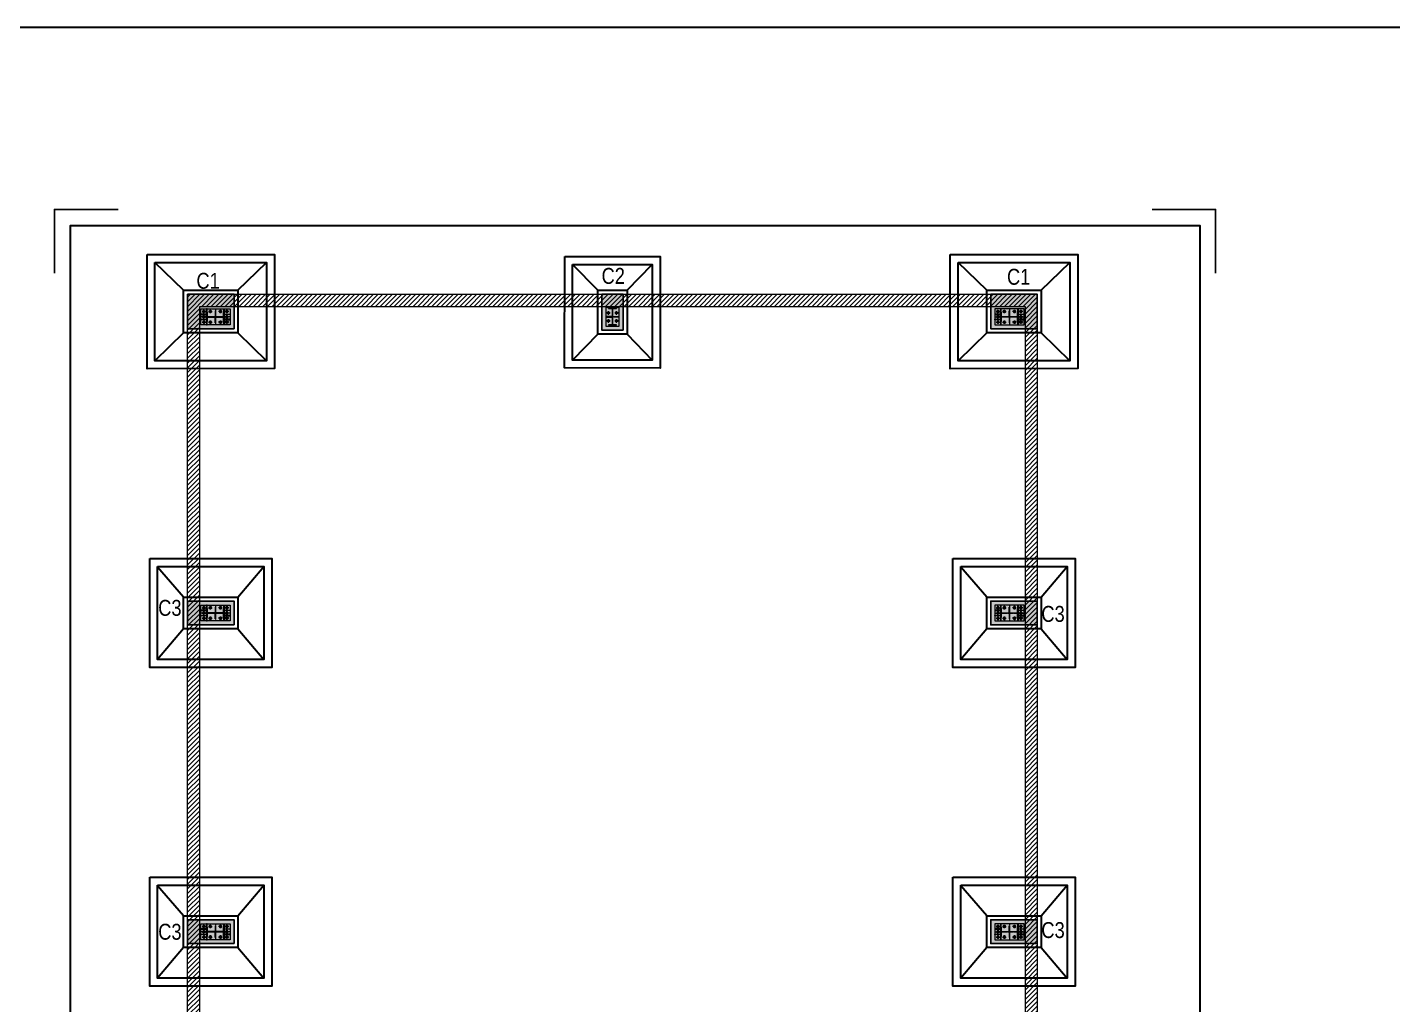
# Model space of a CAD drawing. Header units: inches. Extents: x 683042 to 921062, y -316188 to -5771.
# Drawn here: x 839426 to 865135, y -73975 to -55575 of the extents above; entities that cross this region are included whole.
import ezdxf

# ---------------------------------------------------------------- set-up
doc = ezdxf.new("R2010")
doc.units = ezdxf.units.IN
doc.header["$MEASUREMENT"] = 0
doc.linetypes.add('CENTER', pattern=[2, 1.25, -0.25, 0.25, -0.25])
for name, color, linetype in [('DETAIL-A', 41, 'Continuous'), ('R-column', 5, 'Continuous'), ('WALL', 30, 'Continuous')]:
    doc.layers.add(name, color=color, linetype=linetype)
for name, color, linetype, lineweight in [('R-FOUND', 97, 'Continuous', 30), ('R-P.C.C', 6, 'Continuous', 30), ('R-text', 7, 'Continuous', 30)]:
    doc.layers.add(name, color=color, linetype=linetype, lineweight=lineweight)
doc.styles.add('ROMAND', font='swissc.ttf')

# ---------------------------------------------------------------- blocks, each defined once
blk = doc.blocks.new('COL')
at = {"layer": 'R-column'}
h = blk.add_hatch(color=256, dxfattribs=at)
h.dxf.hatch_style = 1
h.paths.add_polyline_path([(727141, -69770), (726266, -69770), (726266, -69120), (727141, -69120)])
h = blk.add_hatch(color=256, dxfattribs=at)
h.dxf.hatch_style = 1
h.paths.add_polyline_path([(734066, -69120), (734466, -69120), (734466, -69795), (734066, -69795)])
h = blk.add_hatch(color=256, dxfattribs=at)
h.dxf.hatch_style = 1
h.paths.add_polyline_path([(742266, -69770), (741391, -69770), (741391, -69120), (742266, -69120)])
h = blk.add_hatch(color=256, dxfattribs=at)
h.dxf.hatch_style = 1
h.paths.add_polyline_path([(727141, -75345), (726266, -75345), (726266, -74895), (727141, -74895)])
h = blk.add_hatch(color=256, dxfattribs=at)
h.dxf.hatch_style = 1
h.paths.add_polyline_path([(742266, -75345), (741391, -75345), (741391, -74895), (742266, -74895)])
h = blk.add_hatch(color=256, dxfattribs=at)
h.dxf.hatch_style = 1
h.paths.add_polyline_path([(727141, -81345), (726266, -81345), (726266, -80895), (727141, -80895)])
h = blk.add_hatch(color=256, dxfattribs=at)
h.dxf.hatch_style = 1
h.paths.add_polyline_path([(742266, -81345), (741391, -81345), (741391, -80895), (742266, -80895)])
h = blk.add_hatch(color=256, dxfattribs=at)
h.dxf.hatch_style = 1
h.paths.add_polyline_path([(727141, -87345), (726266, -87345), (726266, -86895), (727141, -86895)])
h = blk.add_hatch(color=256, dxfattribs=at)
h.dxf.hatch_style = 1
h.paths.add_polyline_path([(742266, -87345), (741391, -87345), (741391, -86895), (742266, -86895)])
h = blk.add_hatch(color=256, dxfattribs=at)
h.dxf.hatch_style = 1
h.paths.add_polyline_path([(727141, -92470), (726266, -92470), (726266, -93120), (727141, -93120)])
h = blk.add_hatch(color=256, dxfattribs=at)
h.dxf.hatch_style = 1
h.paths.add_polyline_path([(734066, -92445), (734466, -92445), (734466, -93120), (734066, -93120)])
h = blk.add_hatch(color=256, dxfattribs=at)
h.dxf.hatch_style = 1
h.paths.add_polyline_path([(742266, -92470), (741391, -92470), (741391, -93120), (742266, -93120)])
for points in [[(727141, -69770), (726266, -69770), (726266, -69120), (727141, -69120)], [(734066, -69120), (734466, -69120), (734466, -69795), (734066, -69795)], [(742266, -69770), (741391, -69770), (741391, -69120), (742266, -69120)], [(727141, -75345), (726266, -75345), (726266, -74895), (727141, -74895)], [(742266, -75345), (741391, -75345), (741391, -74895), (742266, -74895)], [(727141, -81345), (726266, -81345), (726266, -80895), (727141, -80895)], [(742266, -81345), (741391, -81345), (741391, -80895), (742266, -80895)], [(727141, -87345), (726266, -87345), (726266, -86895), (727141, -86895)], [(742266, -87345), (741391, -87345), (741391, -86895), (742266, -86895)], [(727141, -92470), (726266, -92470), (726266, -93120), (727141, -93120)], [(734066, -92445), (734466, -92445), (734466, -93120), (734066, -93120)], [(742266, -92470), (741391, -92470), (741391, -93120), (742266, -93120)]]:
    blk.add_lwpolyline(points, close=True, dxfattribs=at)
blk = doc.blocks.new('A$C168B1277')
at = {"lineweight": 5}
h = blk.add_hatch(color=3, dxfattribs=at)
h.dxf.hatch_style = 1
h.paths.add_polyline_path([(50, 331), (200, 331), (200, 325), (50, 325)])
h = blk.add_hatch(color=3, dxfattribs=at)
h.dxf.hatch_style = 1
h.paths.add_polyline_path([(128, 25), (128, 325), (122, 325), (122, 25)])
h = blk.add_hatch(color=3, dxfattribs=at)
h.dxf.hatch_style = 1
h.paths.add_polyline_path([(50, 19), (200, 19), (200, 25), (50, 25)])
at = {"layer": 'DETAIL-A', "lineweight": 5}
h = blk.add_hatch(color=256, dxfattribs=at)
h.dxf.hatch_style = 1
h.paths.add_polyline_path([(122, 171), (10, 171), (10, 179), (122, 179)])
h = blk.add_hatch(color=256, dxfattribs=at)
h.dxf.hatch_style = 1
h.paths.add_polyline_path([(128, 171), (240, 171), (240, 179), (128, 179)])
at = {"linetype": 'CENTER', "lineweight": 5}
blk.add_line((125, 0), (125, 350), dxfattribs=at)
at = {"lineweight": 5}
for points in [[(10, 171), (122, 171), (122, 179), (10, 179)], [(240, 171), (128, 171), (128, 179), (240, 179)]]:
    blk.add_lwpolyline(points, close=True, dxfattribs=at)
at = {"layer": 'DETAIL-A', "lineweight": 5}
for p, q in [((50, 215), (50, 285)), ((200, 215), (200, 285)), ((82, 250), (18, 250)), ((82, 100), (18, 100)), ((50, 65), (50, 135)), ((232, 250), (168, 250)), ((232, 100), (168, 100)), ((200, 65), (200, 135))]:
    blk.add_line(p, q, dxfattribs=at)
at = {"layer": 'DETAIL-A', "linetype": 'CENTER', "lineweight": 5, "ltscale": 20}
for p, q in [((125, 350), (125, 0)), ((0, 175), (250, 175))]:
    blk.add_line(p, q, dxfattribs=at)
at = {"layer": 'DETAIL-A', "color": 1, "lineweight": 5}
blk.add_lwpolyline([(250, 0), (250, 350), (0, 350), (0, 0)], close=True, dxfattribs=at)
at = {"layer": 'DETAIL-A', "lineweight": 5}
for points in [[(30, 262), (50, 273), (70, 261), (70, 238), (50, 227), (30, 239)], [(180, 262), (200, 273), (220, 261), (220, 238), (200, 227), (180, 239)], [(30, 112), (50, 123), (70, 111), (70, 88), (50, 77), (30, 89)], [(180, 112), (200, 123), (220, 111), (220, 88), (200, 77), (180, 89)]]:
    blk.add_lwpolyline(points, close=True, dxfattribs=at)
at = {"layer": 'DETAIL-A', "color": 3, "lineweight": 5}
for points in [[(50, 331), (200, 331), (200, 325), (50, 325)], [(128, 25), (128, 325), (122, 325), (122, 25)], [(50, 19), (200, 19), (200, 25), (50, 25)]]:
    blk.add_lwpolyline(points, close=True, dxfattribs=at)
at = {"layer": 'DETAIL-A', "lineweight": 5}
for centre, radius in [((50, 250), 20), ((50, 250), 12), ((200, 250), 20), ((200, 250), 12), ((50, 100), 20), ((50, 100), 12), ((200, 100), 20), ((200, 100), 12)]:
    blk.add_circle(centre, radius, dxfattribs=at)
blk = doc.blocks.new('A$C153212E7')
at = {"lineweight": 5}
h = blk.add_hatch(color=256, dxfattribs=at)
h.dxf.hatch_style = 1
h.paths.add_polyline_path([(109, 300), (109, 0), (117, 0), (117, 300)])
h = blk.add_hatch(color=256, dxfattribs=at)
h.dxf.hatch_style = 1
h.paths.add_polyline_path([(279, 153), (279, 262), (271, 262), (271, 153)])
h = blk.add_hatch(color=256, dxfattribs=at)
h.dxf.hatch_style = 1
h.paths.add_polyline_path([(441, 300), (441, 0), (433, 0), (433, 300)])
h = blk.add_hatch(color=256, dxfattribs=at)
h.dxf.hatch_style = 1
h.paths.add_polyline_path([(109, 204), (0, 204), (0, 196), (109, 196)])
h = blk.add_hatch(color=256, dxfattribs=at)
h.dxf.hatch_style = 1
h.paths.add_polyline_path([(109, 96), (0, 96), (0, 104), (109, 104)])
h = blk.add_hatch(color=3, dxfattribs=at)
h.dxf.hatch_style = 1
h.paths.add_polyline_path([(117, 238), (117, 63), (125, 63), (125, 238)])
h.paths.add_polyline_path([(125, 147), (425, 147), (425, 153), (125, 153)])
h.paths.add_polyline_path([(433, 238), (433, 63), (425, 63), (425, 238)])
h = blk.add_hatch(color=256, dxfattribs=at)
h.dxf.hatch_style = 1
h.paths.add_polyline_path([(279, 147), (279, 38), (271, 38), (271, 147)])
h = blk.add_hatch(color=256, dxfattribs=at)
h.dxf.hatch_style = 1
h.paths.add_polyline_path([(441, 204), (550, 204), (550, 196), (441, 196)])
h = blk.add_hatch(color=256, dxfattribs=at)
h.dxf.hatch_style = 1
h.paths.add_polyline_path([(441, 96), (550, 96), (550, 104), (441, 104)])
blk.add_line((75, 150), (475, 150), dxfattribs=at)
at = {"color": 1, "lineweight": 5}
blk.add_lwpolyline([(0, 300), (550, 300), (550, 0), (0, 0)], close=True, dxfattribs=at)
at = {"lineweight": 5}
for points in [[(109, 300), (109, 0), (117, 0), (117, 300)], [(279, 153), (279, 262), (271, 262), (271, 153)], [(441, 300), (441, 0), (433, 0), (433, 300)], [(109, 204), (0, 204), (0, 196), (109, 196)], [(109, 96), (0, 96), (0, 104), (109, 104)], [(279, 147), (279, 38), (271, 38), (271, 147)], [(441, 204), (550, 204), (550, 196), (441, 196)], [(441, 96), (550, 96), (550, 104), (441, 104)]]:
    blk.add_lwpolyline(points, close=True, dxfattribs=at)
blk.add_circle((275, 150), 3, dxfattribs=at)
at = {"layer": 'DETAIL-A', "lineweight": 5}
for p, q in [((60, 218), (60, 282)), ((180, 218), (180, 282)), ((370, 218), (370, 282)), ((490, 218), (490, 282)), ((25, 250), (95, 250)), ((25, 150), (95, 150)), ((25, 50), (95, 50)), ((60, 118), (60, 182)), ((60, 82), (60, 18)), ((145, 250), (215, 250)), ((145, 50), (215, 50)), ((180, 82), (180, 18)), ((405, 250), (335, 250)), ((405, 50), (335, 50)), ((370, 82), (370, 18)), ((525, 250), (455, 250)), ((525, 150), (455, 150)), ((525, 50), (455, 50)), ((490, 118), (490, 182)), ((490, 82), (490, 18))]:
    blk.add_line(p, q, dxfattribs=at)
at = {"layer": 'DETAIL-A', "linetype": 'CENTER', "lineweight": 5, "ltscale": 20}
for p, q in [((275, 300), (275, 0)), ((550, 150), (0, 150))]:
    blk.add_line(p, q, dxfattribs=at)
at = {"layer": 'DETAIL-A', "lineweight": 5}
for points in [[(72, 270), (83, 250), (71, 230), (48, 230), (37, 250), (49, 270)], [(192, 270), (203, 250), (191, 230), (168, 230), (157, 250), (169, 270)], [(358, 270), (347, 250), (359, 230), (382, 230), (393, 250), (381, 270)], [(478, 270), (467, 250), (479, 230), (502, 230), (513, 250), (501, 270)], [(72, 170), (83, 150), (71, 130), (48, 130), (37, 150), (49, 170)], [(72, 30), (83, 50), (71, 70), (48, 70), (37, 50), (49, 30)], [(192, 30), (203, 50), (191, 70), (168, 70), (157, 50), (169, 30)], [(358, 30), (347, 50), (359, 70), (382, 70), (393, 50), (381, 30)], [(478, 170), (467, 150), (479, 130), (502, 130), (513, 150), (501, 170)], [(478, 30), (467, 50), (479, 70), (502, 70), (513, 50), (501, 30)]]:
    blk.add_lwpolyline(points, close=True, dxfattribs=at)
at = {"layer": 'DETAIL-A', "color": 3, "lineweight": 5}
for points in [[(117, 238), (117, 63), (125, 63), (125, 238)], [(125, 147), (425, 147), (425, 153), (125, 153)], [(433, 238), (433, 63), (425, 63), (425, 238)]]:
    blk.add_lwpolyline(points, close=True, dxfattribs=at)
at = {"layer": 'DETAIL-A', "lineweight": 5}
for centre, radius in [((60, 250), 20), ((60, 250), 12), ((180, 250), 20), ((180, 250), 12), ((370, 250), 20), ((370, 250), 12), ((490, 250), 20), ((490, 250), 12), ((60, 150), 20), ((60, 50), 20), ((60, 150), 12), ((60, 50), 12), ((180, 50), 20), ((180, 50), 12), ((370, 50), 20), ((370, 50), 12), ((490, 150), 20), ((490, 50), 20), ((490, 150), 12), ((490, 50), 12)]:
    blk.add_circle(centre, radius, dxfattribs=at)
blk = doc.blocks.new('F C3')
at = {"layer": 'R-FOUND'}
for points in [[(755698, -128601), (757698, -128601), (757698, -130351), (755698, -130351)], [(756186, -129176), (757211, -129176), (757211, -129776), (756186, -129776)]]:
    blk.add_lwpolyline(points, close=True, dxfattribs=at)
for points in [[(756186, -129176), (755698, -128615)], [(757211, -129176), (757698, -128601)], [(756186, -129776), (755698, -130351)], [(757211, -129776), (757698, -130351)]]:
    blk.add_lwpolyline(points, dxfattribs=at)
at = {"layer": 'R-P.C.C'}
blk.add_lwpolyline([(755548, -128451), (757848, -128451), (757848, -130501), (755548, -130501)], close=True, dxfattribs=at)
blk = doc.blocks.new('F C1')
at = {"layer": 'R-FOUND'}
for points in [[(755648, -134227), (757748, -134226), (757748, -136076), (755648, -136077)], [(756186, -134751), (757211, -134751), (757211, -135551), (756186, -135551)]]:
    blk.add_lwpolyline(points, close=True, dxfattribs=at)
for points in [[(756186, -134751), (755648, -134227)], [(757211, -134751), (757748, -134226)], [(756186, -135551), (755648, -136077)], [(757211, -135551), (757748, -136076)]]:
    blk.add_lwpolyline(points, dxfattribs=at)
at = {"layer": 'R-P.C.C'}
blk.add_lwpolyline([(755498, -134077), (757898, -134076), (757898, -136226), (755498, -136227)], close=True, dxfattribs=at)
blk = doc.blocks.new('F C2')
at = {"layer": 'R-FOUND'}
for points in [[(763512, -134239), (765012, -134241), (765008, -136040), (763508, -136038)], [(763986, -134726), (764536, -134726), (764536, -135551), (763986, -135551)]]:
    blk.add_lwpolyline(points, close=True, dxfattribs=at)
for points in [[(763986, -134726), (763512, -134239)], [(764536, -134726), (765012, -134241)], [(763986, -135551), (763508, -136038)], [(764536, -135551), (765008, -136040)]]:
    blk.add_lwpolyline(points, dxfattribs=at)
at = {"layer": 'R-P.C.C'}
blk.add_lwpolyline([(763362, -134089), (765162, -134091), (765158, -136190), (763358, -136188)], close=True, dxfattribs=at)

msp = doc.modelspace()

# ---------------------------------------------------------------- hatches: boundary and pattern name
at = {"lineweight": 5}
h = msp.add_hatch(dxfattribs=at)
h.set_pattern_fill('ANSI31', color=8, scale=500)
h.set_pattern_definition([(45, (118966.9, 27625.04), (-44.194174, 44.194174), [])])
h.paths.add_polyline_path([(842443.074, -60601.199), (858443.074, -60601.199), (858443.074, -84601.199), (842443.074, -84601.199)])
h.paths.add_polyline_path([(842673.074, -60831.199), (858213.074, -60831.199), (858213.074, -84371.199), (842673.074, -84371.199)], flags=16)

# ---------------------------------------------------------------- linework, layer by layer
for points in [[(841134.699, -59004.399), (839937.8, -59004.399), (839937.8, -60201.299)], [(860603.079, -59004.399), (861799.978, -59004.399), (861799.978, -60201.299)]]:
    msp.add_lwpolyline(points)
at = {"color": 1, "lineweight": 30}
msp.add_lwpolyline([(861500.754, -89373.544), (840237.025, -89373.544), (840237.025, -59303.624), (861500.754, -59303.624)], close=True, dxfattribs=at)
at = {"layer": 'R-FOUND'}
msp.add_lwpolyline([(797840.852, -55574.837), (921062.027, -55574.837), (921062.027, -127661.052), (797840.852, -127661.052)], close=True, dxfattribs=at)
at = {"layer": 'WALL', "lineweight": 5}
for points in [[(842443.074, -60601.199), (858443.074, -60601.199), (858443.074, -84601.199), (842443.074, -84601.199)], [(842673.074, -60831.199), (858213.074, -60831.199), (858213.074, -84371.199), (842673.074, -84371.199)]]:
    msp.add_lwpolyline(points, close=True, dxfattribs=at)

# ---------------------------------------------------------------- block references
at = {"lineweight": 5}
for name, p in [('A$C153212E7', (842693.074, -61176.199)), ('A$C168B1277', (850318.074, -61201.199)), ('A$C153212E7', (842693.074, -66751.199)), ('A$C153212E7', (842693.074, -72751.199))]:
    msp.add_blockref(name, p, dxfattribs=at)
at = {"lineweight": 5, "xscale": -1}
for p in [(858193.074, -61176.199), (858193.074, -66751.199), (858193.074, -72751.199)]:
    msp.add_blockref('A$C153212E7', p, dxfattribs=at)
at = {"layer": 'R-column'}
msp.add_blockref('COL', (116177.22, 8519.215), dxfattribs=at)
at = {"layer": 'R-FOUND'}
for name, p in [('F C1', (86182.214, 74224.925)), ('F C2', (86182.214, 74199.925)), ('F C1', (101307.214, 74224.925)), ('F C3', (86182.214, 62874.925)), ('F C3', (101307.214, 62874.925)), ('F C3', (86182.214, 56874.925)), ('F C3', (101307.214, 56874.925))]:
    msp.add_blockref(name, p, dxfattribs=at)

# ---------------------------------------------------------------- texts
at = {"layer": 'R-text', "lineweight": 5, "char_height": 300, "attachment_point": 5, "style": 'ROMAND'}
for s, insert, width in [('\\A1;C2', (850458.541, -60256.84), 335.03611), ('\\A1;C1', (858092.608, -60273.997), 286.62939), ('\\A1;C1', (842830.488, -60349.349), 286.62939), ('\\A1;C3', (842110.716, -66506.297), 286.62939), ('\\A1;C3', (858739.722, -66619.964), 286.62939), ('\\A1;C3', (842110.716, -72604.06), 286.62939), ('\\A1;C3', (858739.722, -72572.162), 286.62939)]:
    msp.add_mtext(s, dxfattribs=dict(at, insert=insert, width=width))

doc.saveas('drawing.dxf')
